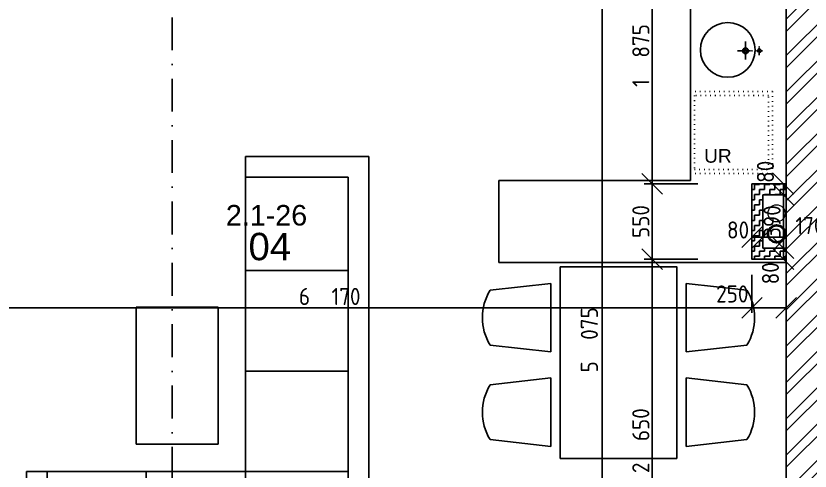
# Model space of a CAD drawing. Extents: x 4511820 to 5180432, y -1526536 to -944957.
# Drawn here: x 5034913 to 5040716, y -1255766 to -1252443 of the extents above; entities that cross this region are included whole.
import ezdxf

# ---------------------------------------------------------------- set-up
doc = ezdxf.new("R2010")
doc.units = 0
doc.header["$MEASUREMENT"] = 0
for name, pattern in [('ACAD_ISO07W100', [3.5, 0.5, -3]), ('BODKOCIARKOVANA_3', [5.6, 3, -1.3, 0, -1.3]), ('DASHED', [0.75, 0.5, -0.25])]:
    doc.linetypes.add(name, pattern=pattern)
doc.layers.get('0').update_dxf_attribs({"linetype": 'CONTINUOUS'})
doc.layers.get('Defpoints').update_dxf_attribs({"color": 61, "linetype": 'CONTINUOUS'})
for name, color, linetype in [('KÓTY', 4, 'CONTINUOUS'), ('MÚRY', 1, 'CONTINUOUS'), ('osi', 253, 'CONTINUOUS'), ('Plochy', 41, 'CONTINUOUS'), ('POPIS', 7, 'CONTINUOUS'), ('TENKÁ', 7, 'CONTINUOUS'), ('ZARIADENIE', 47, 'CONTINUOUS'), ('ZARIADENIE1', 145, 'CONTINUOUS'), ('ŠRAFY', 82, 'CONTINUOUS')]:
    doc.layers.add(name, color=color, linetype=linetype)
doc.layers.add('zz-kanal-daždová', color=136, linetype='CONTINUOUS', lineweight=40)
doc.layers.add('zz-kanal-splaskova', color=37, linetype='CONTINUOUS', lineweight=18)
doc.styles.add('ARIAL', font='arial.ttf')
doc.styles.add('STYLE1', font='isocp.shx')
doc.dimstyles.new('STANDARD-50', dxfattribs={"dimtxt": 125, "dimasz": 150, "dimexe": 10, "dimexo": 200, "dimgap": 20, "dimtad": 1, "dimdsep": 46, "dimlunit": 6, "dimtxsty": 'STYLE1', "dimblk1": 'OBLIQUE', "dimblk2": 'OBLIQUE', "dimsah": 1, "dimcen": 2.5, "dimse1": 1, "dimse2": 1, "dimadec": 0, "dimazin": 0, "dimtfac": 1, "dimtmove": 1, "dimatfit": 3, "dimldrblk": 'OBLIQUE', "dimfxl": 1, "dimtolj": 1, "dimtzin": 0, "dimarcsym": 0})

# ---------------------------------------------------------------- blocks, each defined once
blk = doc.blocks.new('_OBLIQUE')
at = {"color": 0, "linetype": 'ByBlock'}
blk.add_line((-0.5, -0.5), (0.5, 0.5), dxfattribs=at)
blk = doc.blocks.new('*D13864')
at = {"layer": 'Defpoints', "color": 0}
for p in [(5040541, -1251794.2), (5040926.4, -1258519.2), (5043687.5, -1258519.2)]:
    blk.add_point(p, dxfattribs=at)
at = {"layer": 'KÓTY', "color": 0, "lineweight": -2}
blk.add_line((5043687.5, -1251794.2), (5043687.5, -1258519.2), dxfattribs=at)
at = {"layer": 'KÓTY', "color": 0, "linetype": 'ByBlock', "lineweight": -2, "xscale": 150, "yscale": 150, "zscale": 150}
for p, rotation in [((5043687.5, -1251794.2), 90), ((5043687.5, -1258519.2), 270)]:
    blk.add_blockref('_OBLIQUE', p, dxfattribs=dict(at, rotation=rotation))
at = {"layer": 'KÓTY', "color": 0, "insert": (5043605, -1255156.7), "char_height": 125, "attachment_point": 5, "rotation": 90, "style": 'STYLE1'}
blk.add_mtext('\\A1;6ﾠ725', dxfattribs=at)
blk = doc.blocks.new('JED STOL140-85')
at = {"layer": 'ZARIADENIE'}
for p, q in [((4444962.8, -1326820.6), (4444912.8, -1327264.7)), ((4445362.8, -1326820.6), (4445412.8, -1327264.7)), ((4445653.3, -1326820.6), (4445603.3, -1327264.7)), ((4446053.3, -1326820.6), (4446103.3, -1327264.7)), ((4445412.8, -1327264.7), (4444912.8, -1327264.7)), ((4445603.3, -1327264.7), (4446103.3, -1327264.7)), ((4444962.8, -1328698.1), (4444912.8, -1328253.9)), ((4445412.8, -1328253.9), (4444912.8, -1328253.9)), ((4445362.8, -1328698.1), (4445412.8, -1328253.9)), ((4445653.3, -1328698.1), (4445603.3, -1328253.9)), ((4445603.3, -1328253.9), (4446103.3, -1328253.9)), ((4446053.3, -1328698.1), (4446103.3, -1328253.9))]:
    blk.add_line(p, q, dxfattribs=at)
blk.add_lwpolyline([(4446225.2, -1327334.3), (4444825.2, -1327334.3), (4444825.2, -1328184.3), (4446225.2, -1328184.3)], close=True, dxfattribs=at)
for centre, start, end in [((4445162.8, -1327150.6), 58.78339, 121.21661), ((4445853.3, -1327150.6), 58.78339, 121.21661), ((4445162.8, -1328368.1), 238.78339, 301.21661), ((4445853.3, -1328368.1), 238.78339, 301.21661)]:
    blk.add_arc(centre, 385.9, start, end, dxfattribs=at)
blk = doc.blocks.new('sedacka rok 5')
at = {"layer": 'ZARIADENIE', "color": 30, "ltscale": 0.25}
for p, q in [((4452479, -1340180.2), (4452479, -1342480.2)), ((4452479, -1340180.2), (4453379, -1340180.2)), ((4453379, -1343380.2), (4453379, -1340180.2)), ((4452479, -1340330.2), (4453229, -1340330.2)), ((4453229, -1343230.2), (4453229, -1340330.2)), ((4452479, -1341013.5), (4453229, -1341013.5)), ((4452479, -1341746.9), (4453229, -1341746.9)), ((4450879, -1342480.2), (4452479, -1342480.2)), ((4450879, -1343380.2), (4450879, -1342480.2)), ((4451029, -1343230.2), (4451029, -1342480.2)), ((4451754, -1342480.2), (4451754, -1343230.2)), ((4452479, -1342480.2), (4453229, -1342480.2)), ((4452479, -1342480.2), (4452479, -1343230.2)), ((4453229, -1343230.2), (4451029, -1343230.2)), ((4453379, -1343380.2), (4450879, -1343380.2))]:
    blk.add_line(p, q, dxfattribs=at)
blk = doc.blocks.new('konf stol')
at = {"layer": 'ZARIADENIE', "color": 45, "ltscale": 0.25}
for p, q in [((4451679, -1342280.2), (4451679, -1341280.2)), ((4451679, -1341280.2), (4452279, -1341280.2)), ((4452279, -1341280.2), (4452279, -1342280.2)), ((4452279, -1342280.2), (4451679, -1342280.2))]:
    blk.add_line(p, q, dxfattribs=at)
blk = doc.blocks.new('*D31242')
at = {"layer": 'Defpoints', "color": 0}
for p in [(5040341.7, -1251794.2), (5039196.2, -1256869.2), (5040341.7, -1256869.2)]:
    blk.add_point(p, dxfattribs=at)
at = {"layer": 'KÓTY', "color": 0, "lineweight": -2}
blk.add_line((5039196.2, -1251794.2), (5039196.2, -1256869.2), dxfattribs=at)
at = {"layer": 'KÓTY', "color": 0, "linetype": 'ByBlock', "lineweight": -2, "xscale": 150, "yscale": 150, "zscale": 150}
for p, rotation in [((5039196.2, -1251794.2), 90), ((5039196.2, -1256869.2), 270)]:
    blk.add_blockref('_OBLIQUE', p, dxfattribs=dict(at, rotation=rotation))
at = {"layer": 'KÓTY', "color": 0, "insert": (5039103, -1254808.5), "char_height": 125, "attachment_point": 5, "rotation": 90, "style": 'STYLE1'}
blk.add_mtext('\\A1;5ﾠ075', dxfattribs=at)
blk = doc.blocks.new('*D31259')
at = {"layer": 'Defpoints', "color": 0}
for p in [(5040291, -1253669.2), (5039561.5, -1254219.2), (5040291, -1254219.2)]:
    blk.add_point(p, dxfattribs=at)
at = {"layer": 'KÓTY', "color": 0, "lineweight": -2}
blk.add_line((5039561.5, -1253669.2), (5039561.5, -1254219.2), dxfattribs=at)
at = {"layer": 'KÓTY', "color": 0, "linetype": 'ByBlock', "lineweight": -2, "xscale": 150, "yscale": 150, "zscale": 150}
for p, rotation in [((5039561.5, -1253669.2), 90), ((5039561.5, -1254219.2), 270)]:
    blk.add_blockref('_OBLIQUE', p, dxfattribs=dict(at, rotation=rotation))
at = {"layer": 'KÓTY', "color": 0, "insert": (5039479, -1253944.2), "char_height": 125, "attachment_point": 5, "rotation": 90, "style": 'STYLE1'}
blk.add_mtext('\\A1;550', dxfattribs=at)
blk = doc.blocks.new('*D31260')
at = {"layer": 'Defpoints', "color": 0}
for p in [(5039561.5, -1251794.2), (5040291, -1251794.2), (5040291, -1253669.2)]:
    blk.add_point(p, dxfattribs=at)
at = {"layer": 'KÓTY', "color": 0, "lineweight": -2}
blk.add_line((5039561.5, -1253669.2), (5039561.5, -1251794.2), dxfattribs=at)
at = {"layer": 'KÓTY', "color": 0, "linetype": 'ByBlock', "lineweight": -2, "xscale": 150, "yscale": 150, "zscale": 150}
for p, rotation in [((5039561.5, -1251794.2), 90), ((5039561.5, -1253669.2), 270)]:
    blk.add_blockref('_OBLIQUE', p, dxfattribs=dict(at, rotation=rotation))
at = {"layer": 'KÓTY', "color": 0, "insert": (5039479, -1252731.7), "char_height": 125, "attachment_point": 5, "rotation": 90, "style": 'STYLE1'}
blk.add_mtext('\\A1;1ﾠ875', dxfattribs=at)
blk = doc.blocks.new('*D31261')
at = {"layer": 'Defpoints', "color": 0}
for p in [(5040291, -1254219.2), (5039561.5, -1256869.2), (5040353.5, -1256869.2)]:
    blk.add_point(p, dxfattribs=at)
at = {"layer": 'KÓTY', "color": 0, "lineweight": -2}
blk.add_line((5039561.5, -1254219.2), (5039561.5, -1256869.2), dxfattribs=at)
at = {"layer": 'KÓTY', "color": 0, "linetype": 'ByBlock', "lineweight": -2, "xscale": 150, "yscale": 150, "zscale": 150}
for p, rotation in [((5039561.5, -1254219.2), 90), ((5039561.5, -1256869.2), 270)]:
    blk.add_blockref('_OBLIQUE', p, dxfattribs=dict(at, rotation=rotation))
at = {"layer": 'KÓTY', "color": 0, "insert": (5039479, -1255544.2), "char_height": 125, "attachment_point": 5, "rotation": 90, "style": 'STYLE1'}
blk.add_mtext('\\A1;2ﾠ650', dxfattribs=at)
blk = doc.blocks.new('*D31262')
at = {"layer": 'Defpoints', "color": 0}
for p in [(5040291, -1254219.2), (5040541, -1254219.2), (5040541, -1254574)]:
    blk.add_point(p, dxfattribs=at)
at = {"layer": 'KÓTY', "color": 0, "lineweight": -2}
blk.add_line((5040291, -1254574), (5040541, -1254574), dxfattribs=at)
at = {"layer": 'KÓTY', "color": 0, "linetype": 'ByBlock', "lineweight": -2, "xscale": 150, "yscale": 150, "zscale": 150, "rotation": 180}
blk.add_blockref('_OBLIQUE', (5040291, -1254574), dxfattribs=at)
at = {"layer": 'KÓTY', "color": 0, "linetype": 'ByBlock', "lineweight": -2, "xscale": 150, "yscale": 150, "zscale": 150}
blk.add_blockref('_OBLIQUE', (5040541, -1254574), dxfattribs=at)
at = {"layer": 'KÓTY', "color": 0, "insert": (5040147.5, -1254473), "char_height": 125, "attachment_point": 5, "style": 'STYLE1'}
blk.add_mtext('\\A1;250', dxfattribs=at)
blk = doc.blocks.new('*D31263')
at = {"layer": 'Defpoints', "color": 0}
for p in [(5034121, -1254181.7), (5040291, -1254219.2), (5034121, -1254574)]:
    blk.add_point(p, dxfattribs=at)
at = {"layer": 'KÓTY', "color": 0, "lineweight": -2}
blk.add_line((5040291, -1254574), (5034121, -1254574), dxfattribs=at)
at = {"layer": 'KÓTY', "color": 0, "linetype": 'ByBlock', "lineweight": -2, "xscale": 150, "yscale": 150, "zscale": 150, "rotation": 180}
blk.add_blockref('_OBLIQUE', (5034121, -1254574), dxfattribs=at)
at = {"layer": 'KÓTY', "color": 0, "linetype": 'ByBlock', "lineweight": -2, "xscale": 150, "yscale": 150, "zscale": 150}
blk.add_blockref('_OBLIQUE', (5040291, -1254574), dxfattribs=at)
at = {"layer": 'KÓTY', "color": 0, "insert": (5037206, -1254491.5), "char_height": 125, "attachment_point": 5, "style": 'STYLE1'}
blk.add_mtext('\\A1;6ﾠ170', dxfattribs=at)
blk = doc.blocks.new('*D31264')
at = {"layer": 'Defpoints', "color": 0}
for p in [(5040291, -1253749.2), (5040371, -1253749.2), (5040291, -1254058.5)]:
    blk.add_point(p, dxfattribs=at)
at = {"layer": 'KÓTY', "color": 0, "lineweight": -2}
blk.add_line((5040371, -1254058.5), (5040291, -1254058.5), dxfattribs=at)
at = {"layer": 'KÓTY', "color": 0, "linetype": 'ByBlock', "lineweight": -2, "xscale": 150, "yscale": 150, "zscale": 150, "rotation": 180}
blk.add_blockref('_OBLIQUE', (5040291, -1254058.5), dxfattribs=at)
at = {"layer": 'KÓTY', "color": 0, "linetype": 'ByBlock', "lineweight": -2, "xscale": 150, "yscale": 150, "zscale": 150}
blk.add_blockref('_OBLIQUE', (5040371, -1254058.5), dxfattribs=at)
at = {"layer": 'KÓTY', "color": 0, "insert": (5040189.5, -1254006), "char_height": 125, "attachment_point": 5, "style": 'STYLE1'}
blk.add_mtext('\\A1;80', dxfattribs=at)
blk = doc.blocks.new('*D31265')
at = {"layer": 'Defpoints', "color": 0}
for p in [(5040541, -1254058.5), (5040371, -1254139.2), (5040541, -1254139.2)]:
    blk.add_point(p, dxfattribs=at)
at = {"layer": 'KÓTY', "color": 0, "lineweight": -2}
blk.add_line((5040371, -1254058.5), (5040541, -1254058.5), dxfattribs=at)
at = {"layer": 'KÓTY', "color": 0, "linetype": 'ByBlock', "lineweight": -2, "xscale": 150, "yscale": 150, "zscale": 150, "rotation": 180}
blk.add_blockref('_OBLIQUE', (5040371, -1254058.5), dxfattribs=at)
at = {"layer": 'KÓTY', "color": 0, "linetype": 'ByBlock', "lineweight": -2, "xscale": 150, "yscale": 150, "zscale": 150}
blk.add_blockref('_OBLIQUE', (5040541, -1254058.5), dxfattribs=at)
at = {"layer": 'KÓTY', "color": 0, "insert": (5040714.5, -1253974), "char_height": 125, "attachment_point": 5, "style": 'STYLE1'}
blk.add_mtext('\\A1;170', dxfattribs=at)
blk = doc.blocks.new('*D31266')
at = {"layer": 'Defpoints', "color": 0}
for p in [(5040541, -1253749.2), (5040521, -1254139.2), (5040541, -1254139.2)]:
    blk.add_point(p, dxfattribs=at)
at = {"layer": 'KÓTY', "color": 0, "lineweight": -2}
blk.add_line((5040521, -1253749.2), (5040521, -1254139.2), dxfattribs=at)
at = {"layer": 'KÓTY', "color": 0, "linetype": 'ByBlock', "lineweight": -2, "xscale": 150, "yscale": 150, "zscale": 150}
for p, rotation in [((5040521, -1253749.2), 90), ((5040521, -1254139.2), 270)]:
    blk.add_blockref('_OBLIQUE', p, dxfattribs=dict(at, rotation=rotation))
at = {"layer": 'KÓTY', "color": 0, "insert": (5040438.5, -1253944.2), "char_height": 125, "attachment_point": 5, "rotation": 90, "style": 'STYLE1'}
blk.add_mtext('\\A1;390', dxfattribs=at)
blk = doc.blocks.new('*D31267')
at = {"layer": 'Defpoints', "color": 0}
for p in [(5040521, -1253669.2), (5040521, -1253669.2), (5040521, -1253749.2)]:
    blk.add_point(p, dxfattribs=at)
at = {"layer": 'KÓTY', "color": 0, "lineweight": -2}
blk.add_line((5040521, -1253749.2), (5040521, -1253669.2), dxfattribs=at)
at = {"layer": 'KÓTY', "color": 0, "linetype": 'ByBlock', "lineweight": -2, "xscale": 150, "yscale": 150, "zscale": 150}
for p, rotation in [((5040521, -1253669.2), 90), ((5040521, -1253749.2), 270)]:
    blk.add_blockref('_OBLIQUE', p, dxfattribs=dict(at, rotation=rotation))
at = {"layer": 'KÓTY', "color": 0, "insert": (5040389.5, -1253581), "char_height": 125, "attachment_point": 5, "rotation": 90, "style": 'STYLE1'}
blk.add_mtext('\\A1;80', dxfattribs=at)
blk = doc.blocks.new('*D31268')
at = {"layer": 'Defpoints', "color": 0}
for p in [(5040521, -1254139.2), (5040521, -1254219.2), (5040521, -1254219.2)]:
    blk.add_point(p, dxfattribs=at)
at = {"layer": 'KÓTY', "color": 0, "lineweight": -2}
blk.add_line((5040521, -1254139.2), (5040521, -1254219.2), dxfattribs=at)
at = {"layer": 'KÓTY', "color": 0, "linetype": 'ByBlock', "lineweight": -2, "xscale": 150, "yscale": 150, "zscale": 150}
for p, rotation in [((5040521, -1254139.2), 90), ((5040521, -1254219.2), 270)]:
    blk.add_blockref('_OBLIQUE', p, dxfattribs=dict(at, rotation=rotation))
at = {"layer": 'KÓTY', "color": 0, "insert": (5040426, -1254322), "char_height": 125, "attachment_point": 5, "rotation": 90, "style": 'STYLE1'}
blk.add_mtext('\\A1;80', dxfattribs=at)

msp = doc.modelspace()

# ---------------------------------------------------------------- hatches: boundary and pattern name
at = {"layer": 'ŠRAFY'}
h = msp.add_hatch(dxfattribs=at)
h.set_pattern_fill('ANSI32', color=256, scale=500)
h.set_pattern_definition([(45, (584112, 2493.08), (-132.5825215, 132.5825215), []), (45, (584200.39, 2493.08), (-132.5825215, 132.5825215), [])])
h.paths.add_polyline_path([(5040921, -1250619.226), (5040851, -1250619.226), (5040541, -1250619.226), (5040541, -1251494.226), (5040541, -1251794.226), (5040541, -1252064.226), (5040541, -1252144.226), (5040541, -1253669.226), (5040541, -1253749.226), (5040541, -1254139.226), (5040541, -1254219.226), (5040541, -1254244.226), (5040541, -1256869.226), (5040921, -1256869.226)])
at = {"layer": 'ŠRAFY', "ltscale": 0.25}
h = msp.add_hatch(dxfattribs=at)
h.set_pattern_fill('ZIGZAG', color=256, scale=300, style=0)
h.set_pattern_definition([(0, (-68841.5, 214751.965), (37.5, 37.5), [37.5, -37.5]), (90, (-68804, 214751.965), (-37.5, 37.5), [37.5, -37.5])])
h.paths.add_polyline_path([(5040541, -1254219.226), (5040541, -1254139.226), (5040371, -1254139.226), (5040371, -1253749.226), (5040541, -1253749.226), (5040541, -1253669.226), (5040291, -1253669.226), (5040291, -1254219.226)])

# ---------------------------------------------------------------- linework, layer by layer
at = {"layer": 'KÓTY'}
for p, q in [((5039896.5, -1253669.226), (5039504, -1253669.226)), ((5039896.5, -1254219.226), (5039504, -1254219.226)), ((5040291, -1254332.726), (5040291, -1254611.035))]:
    msp.add_line(p, q, dxfattribs=at)
at = {"layer": 'MÚRY'}
for p, q in [((5040541, -1252144.226), (5040541, -1253669.226)), ((5040291, -1254219.226), (5040291, -1253669.226)), ((5040291, -1253669.226), (5040541, -1253669.226)), ((5040371, -1254139.226), (5040371, -1253749.226)), ((5040541, -1253749.226), (5040371, -1253749.226)), ((5040541, -1253749.226), (5040541, -1254139.226)), ((5040541, -1254139.226), (5040371, -1254139.226)), ((5040291, -1254219.226), (5040541, -1254219.226)), ((5040541, -1254219.226), (5040541, -1256869.226))]:
    msp.add_line(p, q, dxfattribs=at)
at = {"layer": 'osi', "linetype": 'BODKOCIARKOVANA_3', "ltscale": 80}
msp.add_line((5036056, -1223327.035), (5036056, -1260844.226), dxfattribs=at)
at = {"layer": 'Plochy'}
msp.add_lwpolyline([(5034121, -1251794.226), (5040191, -1251794.226), (5040191, -1252144.226), (5040541, -1252144.226), (5040541, -1253669.226), (5040291, -1253669.226), (5040291, -1254219.226), (5040541, -1254219.226), (5040541, -1256869.226), (5034121, -1256869.226)], close=True, dxfattribs=at)
at = {"layer": 'TENKÁ'}
for p, q in [((5040541, -1253669.226), (5040541, -1253749.226)), ((5040541, -1254139.226), (5040541, -1254219.226))]:
    msp.add_line(p, q, dxfattribs=at)
at = {"layer": 'ZARIADENIE1', "color": 8, "ltscale": 0.25}
for p, q in [((5039841, -1252394.226), (5039841, -1253644.226)), ((5038441, -1253644.226), (5039841, -1253644.226)), ((5038441, -1253644.226), (5038441, -1254244.226)), ((5038441, -1254244.226), (5040541, -1254244.226))]:
    msp.add_line(p, q, dxfattribs=at)
at = {"layer": 'ZARIADENIE1', "color": 8, "linetype": 'DASHED'}
for p, q in [((5040244.231, -1252760.187), (5040244.231, -1252628.734)), ((5040294.896, -1252697.199), (5040185.351, -1252697.199)), ((5040369.301, -1252697.199), (5040317.268, -1252697.199)), ((5040344.654, -1252730.062), (5040344.654, -1252664.335))]:
    msp.add_line(p, q, dxfattribs=at)
at = {"layer": 'ZARIADENIE1', "color": 8, "linetype": 'ACAD_ISO07W100', "ltscale": 10}
for p, q in [((5039841, -1252994.226), (5040441, -1252994.226)), ((5040441, -1252994.226), (5040441, -1253594.226)), ((5039841, -1253594.226), (5040441, -1253594.226)), ((5039341, -1253644.226), (5039841, -1253644.226))]:
    msp.add_line(p, q, dxfattribs=at)
msp.add_lwpolyline([(5040411, -1253024.226), (5039871, -1253024.226), (5039871, -1253564.226), (5040411, -1253564.226)], close=True, dxfattribs=at)
at = {"layer": 'ZARIADENIE1', "color": 8, "ltscale": 0.25}
msp.add_circle((5040114.088, -1252691.35), 200, dxfattribs=at)
at = {"layer": 'ZARIADENIE1', "color": 8, "linetype": 'Continuous'}
for centre, radius in [((5040243.964, -1252697.472), 20.877), ((5040244.231, -1252697.199), 14.781)]:
    msp.add_circle(centre, radius, dxfattribs=at)
at = {"layer": 'ZARIADENIE1', "color": 8, "linetype": 'DASHED'}
msp.add_circle((5040344.654, -1252697.512), 12.931, dxfattribs=at)
at = {"layer": 'zz-kanal-daždová'}
msp.add_circle((5040471, -1254034.226), 62.5, dxfattribs=at)
at = {"layer": 'zz-kanal-splaskova'}
msp.add_circle((5040471, -1253884.226), 62.5, dxfattribs=at)

# ---------------------------------------------------------------- block references
at = {"layer": 'ZARIADENIE'}
for name in ['sedacka rok 5', 'konf stol']:
    msp.add_blockref(name, (584112, 86710.965), dxfattribs=at)
at = {"layer": 'ZARIADENIE', "rotation": 90}
msp.add_blockref('JED STOL140-85', (3711556.662, -5700499.394), dxfattribs=at)

# ---------------------------------------------------------------- texts
at = {"layer": 'POPIS', "lineweight": 40, "ltscale": 0.25, "style": 'ARIAL'}
for s, height, p in [('2.1-26', 150, (5036447.269, -1253973.305)), ('04', 200, (5036612.811, -1254226.805))]:
    msp.add_text(s, height=height, dxfattribs=at).set_placement(p)
at = {"layer": 'ZARIADENIE1', "color": 8, "linetype": 'ACAD_ISO07W100', "ltscale": 10, "style": 'ARIAL'}
msp.add_text('UR', height=100, dxfattribs=at).set_placement((5039941.429, -1253514.834))

# ---------------------------------------------------------------- dimensions: what is measured, and where the dimension line sits
at = {"layer": 'KÓTY'}
for base, p1, p2, picture, middle in [((5039196.191, -1256869.226), (5040341.691, -1251794.226), (5040341.691, -1256869.226), '*D31242', (5039185.5, -1254808.535)), ((5040521, -1253669.226), (5040521, -1253749.226), (5040521, -1253669.226), '*D31267', (5040472, -1253581.035)), ((5040521, -1254219.226), (5040521, -1254139.226), (5040521, -1254219.226), '*D31268', (5040508.5, -1254322.035))]:
    dim = msp.add_linear_dim(base=base, p1=p1, p2=p2, angle=90, dimstyle='STANDARD-50', dxfattribs=at)
    dim.commit()
    dim.dimension.update_dxf_attribs({"geometry": picture, "text_midpoint": middle, "dimtype": 160})
for base, p1, p2, picture, middle in [((5039561.5, -1251794.226), (5040291, -1253669.226), (5040291, -1251794.226), '*D31260', (5039478.957, -1252731.726)), ((5043687.5, -1258519.226), (5040541, -1251794.226), (5040926.445, -1258519.226), '*D13864', (5043604.957, -1255156.726)), ((5039561.5, -1254219.226), (5040291, -1253669.226), (5040291, -1254219.226), '*D31259', (5039479, -1253944.226)), ((5040521, -1254139.226), (5040541, -1253749.226), (5040541, -1254139.226), '*D31266', (5040438.5, -1253944.226)), ((5039561.5, -1256869.226), (5040291, -1254219.226), (5040353.5, -1256869.226), '*D31261', (5039478.957, -1255544.226))]:
    dim = msp.add_linear_dim(base=base, p1=p1, p2=p2, angle=90, dimstyle='STANDARD-50', dxfattribs=at)
    dim.commit()
    dim.dimension.update_dxf_attribs({"geometry": picture, "text_midpoint": middle})
for base, p1, p2, picture, middle in [((5040291, -1254058.535), (5040371, -1253749.226), (5040291, -1253749.226), '*D31264', (5040189.5, -1254088.535)), ((5040541, -1254058.535), (5040371, -1254139.226), (5040541, -1254139.226), '*D31265', (5040714.5, -1254056.535)), ((5040541, -1254574.035), (5040291, -1254219.226), (5040541, -1254219.226), '*D31262', (5040147.5, -1254555.535))]:
    dim = msp.add_linear_dim(base=base, p1=p1, p2=p2, dimstyle='STANDARD-50', dxfattribs=at)
    dim.commit()
    dim.dimension.update_dxf_attribs({"geometry": picture, "text_midpoint": middle, "dimtype": 160})
dim = msp.add_linear_dim(base=(5034121, -1254574.035), p1=(5040291, -1254219.226), p2=(5034121, -1254181.726), dimstyle='STANDARD-50', dxfattribs=at)
dim.commit()
dim.dimension.update_dxf_attribs({"geometry": '*D31263', "text_midpoint": (5037206, -1254491.492)})

doc.saveas('drawing.dxf')
